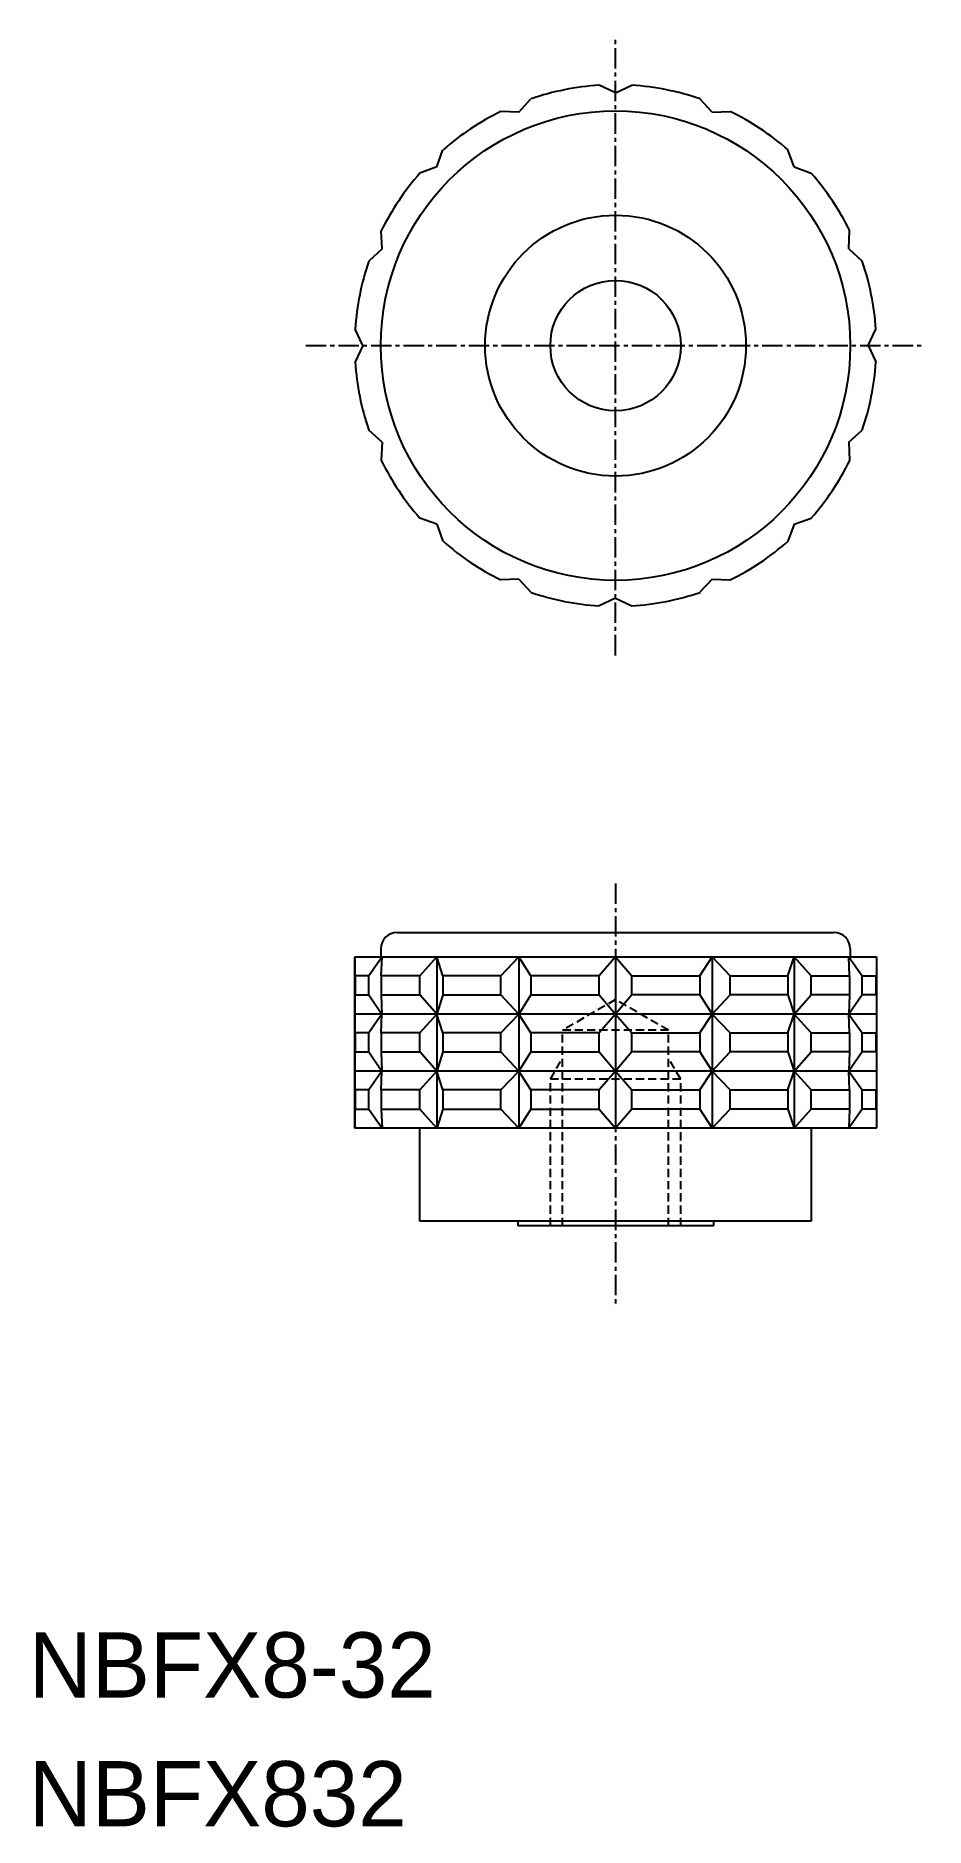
# Model space of a CAD drawing. Extents: x -13841 to -13787, y -558 to -448.
import ezdxf

# ---------------------------------------------------------------- set-up
doc = ezdxf.new("R2010")
doc.units = 0
doc.linetypes.add('CENTER', pattern=[2, 1.25, -0.25, 0.25, -0.25])
doc.linetypes.add('DASHED', pattern=[0.75, 0.5, -0.25])
doc.layers.get('0').update_dxf_attribs({"linetype": 'CONTINUOUS'})
doc.layers.add('CENTER', color=1, linetype='CENTER')

msp = doc.modelspace()

# ---------------------------------------------------------------- linework, layer by layer
at = {"color": 7, "linetype": 'CONTINUOUS'}
for p, q in [((-13805.58, -451.34), (-13806.59, -450.87)), ((-13805.58, -451.34), (-13804.58, -450.87)), ((-13811.52, -452.52), (-13812.62, -452.47)), ((-13811.52, -452.52), (-13810.77, -451.7)), ((-13799.65, -452.52), (-13800.4, -451.7)), ((-13799.65, -452.52), (-13798.55, -452.47)), ((-13816.54, -455.88), (-13816.17, -454.83)), ((-13794.62, -455.88), (-13795, -454.83)), ((-13816.54, -455.88), (-13817.59, -456.26)), ((-13794.62, -455.88), (-13793.58, -456.26)), ((-13819.9, -460.91), (-13819.95, -459.8)), ((-13791.26, -460.91), (-13791.22, -459.8)), ((-13819.9, -460.91), (-13820.72, -461.65)), ((-13791.26, -460.91), (-13790.45, -461.65)), ((-13821.08, -466.84), (-13821.55, -465.83)), ((-13790.08, -466.84), (-13789.62, -465.83)), ((-13821.08, -466.84), (-13821.55, -467.84)), ((-13790.08, -466.84), (-13789.62, -467.84)), ((-13819.9, -472.77), (-13820.72, -472.02)), ((-13791.26, -472.77), (-13790.45, -472.02)), ((-13819.9, -472.77), (-13819.95, -473.88)), ((-13791.26, -472.77), (-13791.22, -473.88)), ((-13816.54, -477.8), (-13817.59, -477.42)), ((-13816.54, -477.8), (-13816.17, -478.84)), ((-13794.62, -477.8), (-13795, -478.84)), ((-13794.62, -477.8), (-13793.58, -477.42)), ((-13811.52, -481.16), (-13812.62, -481.21)), ((-13811.52, -481.16), (-13810.77, -481.97)), ((-13799.65, -481.16), (-13800.4, -481.97)), ((-13799.65, -481.16), (-13798.55, -481.21)), ((-13805.58, -482.34), (-13806.59, -482.81)), ((-13805.58, -482.34), (-13804.58, -482.81)), ((-13818.98, -502.84), (-13792.18, -502.84)), ((-13821.58, -504.34), (-13789.58, -504.34)), ((-13821.58, -514.84), (-13821.58, -504.34)), ((-13821.58, -504.34), (-13821.58, -514.84)), ((-13821.58, -504.34), (-13821.58, -514.84)), ((-13819.9, -504.34), (-13820.72, -505.5)), ((-13819.98, -503.84), (-13819.98, -504.34)), ((-13819.95, -505.5), (-13819.9, -504.34)), ((-13817.59, -505.5), (-13816.54, -504.34)), ((-13816.17, -505.5), (-13816.54, -504.34)), ((-13816.54, -504.34), (-13816.54, -514.84)), ((-13812.62, -505.5), (-13811.52, -504.34)), ((-13810.77, -505.5), (-13811.52, -504.34)), ((-13811.52, -504.34), (-13811.52, -514.84)), ((-13805.58, -504.34), (-13806.59, -505.5)), ((-13805.58, -504.34), (-13805.58, -514.84)), ((-13805.58, -504.34), (-13804.58, -505.5)), ((-13800.4, -505.5), (-13799.65, -504.34)), ((-13799.65, -504.34), (-13799.65, -514.84)), ((-13798.55, -505.5), (-13799.65, -504.34)), ((-13795, -505.5), (-13794.62, -504.34)), ((-13794.62, -504.34), (-13794.62, -514.84)), ((-13793.58, -505.5), (-13794.62, -504.34)), ((-13791.22, -505.5), (-13791.26, -504.34)), ((-13791.26, -504.34), (-13790.45, -505.5)), ((-13791.18, -503.84), (-13791.18, -504.34)), ((-13789.58, -504.34), (-13789.58, -514.84)), ((-13820.72, -506.67), (-13819.91, -507.84)), ((-13819.95, -506.67), (-13819.91, -507.84)), ((-13816.54, -507.84), (-13817.59, -506.67)), ((-13816.17, -506.67), (-13816.54, -507.84)), ((-13811.52, -507.84), (-13812.62, -506.67)), ((-13810.77, -506.67), (-13811.52, -507.84)), ((-13806.59, -506.67), (-13805.58, -507.84)), ((-13804.58, -506.67), (-13805.58, -507.84)), ((-13800.4, -506.67), (-13799.65, -507.84)), ((-13799.65, -507.84), (-13798.55, -506.67)), ((-13795, -506.67), (-13794.62, -507.84)), ((-13794.62, -507.84), (-13793.58, -506.67)), ((-13791.22, -506.67), (-13791.26, -507.84)), ((-13790.45, -506.67), (-13791.26, -507.84)), ((-13789.56, -507.84), (-13821.58, -507.84)), ((-13819.91, -507.84), (-13820.72, -509)), ((-13819.95, -509), (-13819.91, -507.84)), ((-13817.59, -509), (-13816.54, -507.84)), ((-13816.17, -509), (-13816.54, -507.84)), ((-13812.62, -509), (-13811.52, -507.84)), ((-13810.77, -509), (-13811.52, -507.84)), ((-13805.58, -507.84), (-13806.59, -509)), ((-13805.58, -507.84), (-13804.58, -509)), ((-13800.4, -509), (-13799.65, -507.84)), ((-13798.55, -509), (-13799.65, -507.84)), ((-13795, -509), (-13794.62, -507.84)), ((-13793.58, -509), (-13794.62, -507.84)), ((-13791.26, -507.84), (-13790.45, -509)), ((-13791.22, -509), (-13791.26, -507.84)), ((-13820.72, -510.17), (-13819.91, -511.34)), ((-13819.95, -510.17), (-13819.91, -511.34)), ((-13816.54, -511.34), (-13817.59, -510.17)), ((-13816.17, -510.17), (-13816.54, -511.34)), ((-13811.52, -511.34), (-13812.62, -510.17)), ((-13810.77, -510.17), (-13811.52, -511.34)), ((-13806.59, -510.17), (-13805.58, -511.34)), ((-13804.58, -510.17), (-13805.58, -511.34)), ((-13800.4, -510.17), (-13799.65, -511.34)), ((-13799.65, -511.34), (-13798.55, -510.17)), ((-13795, -510.17), (-13794.62, -511.34)), ((-13794.62, -511.34), (-13793.58, -510.17)), ((-13790.45, -510.17), (-13791.26, -511.34)), ((-13791.22, -510.17), (-13791.26, -511.34)), ((-13789.56, -511.34), (-13821.58, -511.34)), ((-13819.91, -511.34), (-13820.72, -512.5)), ((-13819.95, -512.5), (-13819.91, -511.34)), ((-13817.59, -512.5), (-13816.54, -511.34)), ((-13816.17, -512.5), (-13816.54, -511.34)), ((-13812.62, -512.5), (-13811.52, -511.34)), ((-13810.77, -512.5), (-13811.52, -511.34)), ((-13805.58, -511.34), (-13806.59, -512.5)), ((-13805.58, -511.34), (-13804.58, -512.5)), ((-13800.4, -512.5), (-13799.65, -511.34)), ((-13798.55, -512.5), (-13799.65, -511.34)), ((-13795, -512.5), (-13794.62, -511.34)), ((-13793.58, -512.5), (-13794.62, -511.34)), ((-13791.26, -511.34), (-13790.45, -512.5)), ((-13791.22, -512.5), (-13791.26, -511.34)), ((-13820.72, -513.67), (-13819.9, -514.84)), ((-13819.95, -513.67), (-13819.9, -514.84)), ((-13816.54, -514.84), (-13817.59, -513.67)), ((-13816.17, -513.67), (-13816.54, -514.84)), ((-13811.52, -514.84), (-13812.62, -513.67)), ((-13810.77, -513.67), (-13811.52, -514.84)), ((-13806.59, -513.67), (-13805.58, -514.84)), ((-13804.58, -513.67), (-13805.58, -514.84)), ((-13800.4, -513.67), (-13799.65, -514.84)), ((-13799.65, -514.84), (-13798.55, -513.67)), ((-13795, -513.67), (-13794.62, -514.84)), ((-13794.62, -514.84), (-13793.58, -513.67)), ((-13790.45, -513.67), (-13791.26, -514.84)), ((-13791.22, -513.67), (-13791.26, -514.84)), ((-13789.58, -514.84), (-13821.58, -514.84)), ((-13817.58, -520.54), (-13817.58, -514.84)), ((-13793.58, -514.84), (-13793.58, -520.54)), ((-13811.58, -520.54), (-13817.58, -520.54)), ((-13811.58, -520.54), (-13811.58, -520.84)), ((-13799.58, -520.54), (-13811.58, -520.54)), ((-13799.58, -520.84), (-13811.58, -520.84)), ((-13811.58, -520.84), (-13811.58, -520.84)), ((-13799.58, -520.54), (-13799.58, -520.84)), ((-13793.58, -520.54), (-13799.58, -520.54))]:
    msp.add_line(p, q, dxfattribs=at)
at = {"color": 3, "linetype": 'DASHED'}
for p, q in [((-13805.58, -506.96), (-13808.84, -508.84)), ((-13802.33, -508.84), (-13805.58, -506.96)), ((-13808.84, -520.84), (-13808.84, -508.84)), ((-13802.33, -508.84), (-13808.84, -508.84)), ((-13802.33, -520.84), (-13802.33, -508.84)), ((-13809.58, -511.84), (-13808.84, -510.55)), ((-13801.58, -511.84), (-13802.33, -510.55)), ((-13809.58, -520.84), (-13809.58, -511.84)), ((-13801.58, -511.84), (-13809.58, -511.84)), ((-13801.58, -520.84), (-13801.58, -511.84))]:
    msp.add_line(p, q, dxfattribs=at)
at = {"color": 7, "linetype": 'CONTINUOUS'}
for points in [[(-13820.72, -505.5), (-13821.55, -505.5), (-13821.55, -506.67), (-13820.72, -506.67)], [(-13817.59, -505.5), (-13819.95, -505.5), (-13819.95, -506.67), (-13817.59, -506.67)], [(-13812.62, -505.5), (-13816.17, -505.5), (-13816.17, -506.67), (-13812.62, -506.67)], [(-13806.59, -505.5), (-13810.77, -505.5), (-13810.77, -506.67), (-13806.59, -506.67)], [(-13804.58, -505.5), (-13800.4, -505.5), (-13800.4, -506.67), (-13804.58, -506.67)], [(-13798.55, -505.5), (-13795, -505.5), (-13795, -506.67), (-13798.55, -506.67)], [(-13793.58, -505.5), (-13791.22, -505.5), (-13791.22, -506.67), (-13793.58, -506.67)], [(-13790.45, -505.5), (-13789.62, -505.5), (-13789.62, -506.67), (-13790.45, -506.67)], [(-13820.72, -509), (-13821.55, -509), (-13821.55, -510.17), (-13820.72, -510.17)], [(-13817.59, -509), (-13819.95, -509), (-13819.95, -510.17), (-13817.59, -510.17)], [(-13812.62, -509), (-13816.17, -509), (-13816.17, -510.17), (-13812.62, -510.17)], [(-13806.59, -509), (-13810.77, -509), (-13810.77, -510.17), (-13806.59, -510.17)], [(-13804.58, -509), (-13800.4, -509), (-13800.4, -510.17), (-13804.58, -510.17)], [(-13798.55, -509), (-13795, -509), (-13795, -510.17), (-13798.55, -510.17)], [(-13793.58, -509), (-13791.22, -509), (-13791.22, -510.17), (-13793.58, -510.17)], [(-13790.45, -509), (-13789.62, -509), (-13789.62, -510.17), (-13790.45, -510.17)], [(-13820.72, -512.5), (-13821.55, -512.5), (-13821.55, -513.67), (-13820.72, -513.67)], [(-13817.59, -512.5), (-13819.95, -512.5), (-13819.95, -513.67), (-13817.59, -513.67)], [(-13812.62, -512.5), (-13816.17, -512.5), (-13816.17, -513.67), (-13812.62, -513.67)], [(-13806.59, -512.5), (-13810.77, -512.5), (-13810.77, -513.67), (-13806.59, -513.67)], [(-13804.58, -512.5), (-13800.4, -512.5), (-13800.4, -513.67), (-13804.58, -513.67)], [(-13798.55, -512.5), (-13795, -512.5), (-13795, -513.67), (-13798.55, -513.67)], [(-13793.58, -512.5), (-13791.22, -512.5), (-13791.22, -513.67), (-13793.58, -513.67)], [(-13790.45, -512.5), (-13789.62, -512.5), (-13789.62, -513.67), (-13790.45, -513.67)]]:
    msp.add_lwpolyline(points, close=True, dxfattribs=at)
for radius in [14.4, 8, 4]:
    msp.add_circle((-13805.58, -466.84), radius, dxfattribs=at)
for centre, radius, start, end in [((-13805.58, -466.84), 16, 93.5997, 108.9003), ((-13805.58, -466.84), 16, 71.0997, 86.4003), ((-13805.58, -466.84), 16, 116.0997, 131.4003), ((-13805.58, -466.84), 16, 48.5997, 63.9003), ((-13805.58, -466.84), 16, 138.5997, 153.9003), ((-13805.58, -466.84), 16, 26.0997, 41.4003), ((-13805.58, -466.84), 16, 161.0997, 176.4003), ((-13805.58, -466.84), 16, 3.5997, 18.9003), ((-13805.58, -466.84), 16, 183.5997, 198.9003), ((-13805.58, -466.84), 16, 341.0997, 356.4003), ((-13805.58, -466.84), 16, 206.0997, 221.4003), ((-13805.58, -466.84), 16, 318.5997, 333.9003), ((-13805.58, -466.84), 16, 228.5997, 243.9003), ((-13805.58, -466.84), 16, 296.0997, 311.4003), ((-13805.58, -466.84), 16, 251.0997, 266.4003), ((-13805.58, -466.84), 16, 273.5997, 288.9003), ((-13818.98, -503.84), 1, 90, 180), ((-13792.18, -503.84), 1, 0, 90)]:
    msp.add_arc(centre, radius, start, end, dxfattribs=at)
at = {"layer": 'CENTER', "color": 1, "linetype": 'CENTER'}
for p, q in [((-13805.58, -485.84), (-13805.58, -447.84)), ((-13824.58, -466.84), (-13786.58, -466.84)), ((-13805.58, -499.84), (-13805.58, -525.84))]:
    msp.add_line(p, q, dxfattribs=at)

# ---------------------------------------------------------------- texts
at = {"color": 7, "linetype": 'CONTINUOUS'}
for s, p in [('NBFX8-32', (-13841.58, -549.77)), ('NBFX832', (-13841.58, -557.67))]:
    msp.add_text(s, height=4, dxfattribs=at).set_placement(p)

doc.saveas('drawing.dxf')
